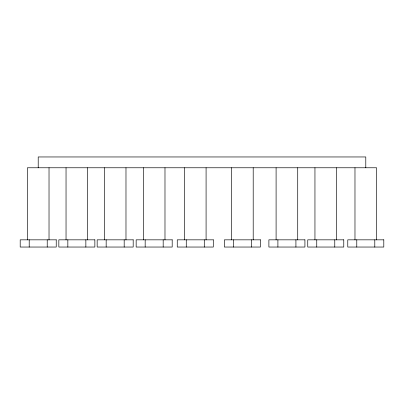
<?xml version="1.0" encoding="UTF-8"?>
<svg xmlns="http://www.w3.org/2000/svg" width="404" height="404" viewBox="0 0 404 404"><rect width="100%" height="100%" fill="white"/><g stroke="black" fill="none" stroke-linecap="round" stroke-linejoin="round"><path stroke-width="0.61" d="M376.594 239.835L376.594 167.771L27.406 167.771L27.406 239.835M374.791 239.835L374.791 247.041M365.787 167.771L365.787 156.959L38.213 156.959L38.213 167.771M356.777 239.835L356.777 247.041M354.975 167.771L354.975 239.835M336.567 167.771L336.567 239.835M334.77 239.835L334.77 247.041M316.751 239.835L316.751 247.041M314.948 167.771L314.948 239.835M297.718 167.771L297.718 239.835M295.92 239.835L295.92 247.041M277.901 239.835L277.901 247.041M276.099 167.771L276.099 239.835M253.202 167.771L253.202 239.835M251.399 239.835L251.399 247.041M233.386 239.835L233.386 247.041M231.583 167.771L231.583 239.835M206.085 167.771L206.085 239.835M204.288 239.835L204.288 247.041M186.269 239.835L186.269 247.041M184.466 167.771L184.466 239.835M164.983 167.771L164.983 239.835M163.181 239.835L163.181 247.041M145.167 239.835L145.167 247.041M143.364 167.771L143.364 239.835M125.982 167.771L125.982 239.835M124.185 239.835L124.185 247.041M106.166 239.835L106.166 247.041M104.368 167.771L104.368 239.835M87.658 167.771L87.658 239.835M85.855 239.835L85.855 247.041M67.842 239.835L67.842 247.041M66.039 167.771L66.039 239.835M49.025 167.771L49.025 239.835M47.223 239.835L47.223 247.041M29.209 239.835L29.209 247.041M56.232 239.835L20.2 239.835L20.2 247.041L56.232 247.041L56.232 239.835M94.864 239.835L58.833 239.835L58.833 247.041L94.864 247.041L94.864 239.835M133.189 239.835L97.162 239.835L97.162 247.041L133.189 247.041L133.189 239.835M172.19 239.835L136.158 239.835L136.158 247.041L172.19 247.041L172.19 239.835M213.292 239.835L177.26 239.835L177.26 247.041L213.292 247.041L213.292 239.835M260.408 239.835L224.377 239.835L224.377 247.041L260.408 247.041L260.408 239.835M304.924 239.835L268.892 239.835L268.892 247.041L304.924 247.041L304.924 239.835M343.774 239.835L307.742 239.835L307.742 247.041L343.774 247.041L343.774 239.835M383.8 239.835L347.768 239.835L347.768 247.041L383.8 247.041L383.8 239.835"/></g></svg>
